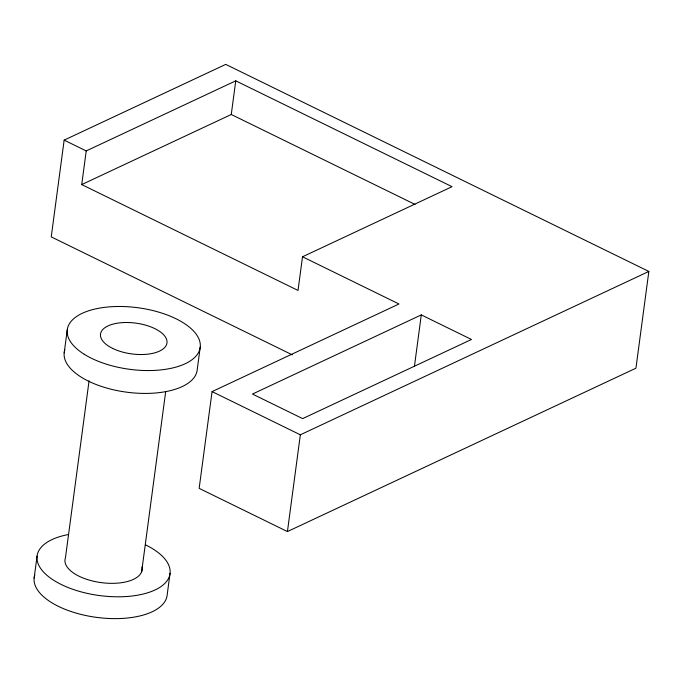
<?xml version="1.0" encoding="UTF-8"?>
<svg xmlns="http://www.w3.org/2000/svg" width="683" height="683" viewBox="0 0 683 683"><rect width="100%" height="100%" fill="white"/><g stroke="black" fill="none" stroke-linecap="round" stroke-linejoin="round"><path stroke-width="1.02" d="M302.518 256.782L452.044 186.681L235.755 80.833L86.22 150.926L81.729 184.581L298.027 290.437L302.518 256.782L398.974 303.986L212.063 391.607L199.154 488.362L287.432 531.562L635.941 368.197L648.85 271.441L225.74 64.381L64.151 140.126L51.242 236.881L292.315 354.861M34.15 578.006L37.061 556.175M64.202 352.804L67.25 329.94M89.072 380.807L65.448 557.84A38.888 18.014 7.6 0 0 102.313 582.761A38.888 18.014 7.6 0 0 141.987 566.975M141.663 571.68L165.704 391.487M170.05 573.336L167.139 595.158A67.045 31.059 7.6 0 1 93.904 616.997A67.045 31.059 7.6 0 1 34.807 575.026M200.239 347.092L197.182 369.964A67.045 31.059 7.6 0 1 123.956 391.794A67.045 31.059 7.6 0 1 64.859 349.824M81.729 184.581L231.264 114.488L235.755 80.833M287.432 531.562L300.341 434.806L648.85 271.441M414.419 366.438L421.291 314.906L471.483 339.468L302.654 418.611L252.462 394.048L421.291 314.906M231.264 114.488L415.016 204.413M64.151 140.126L86.22 150.926M212.063 391.607L300.341 434.806M145.838 545.008A67.045 31.059 7.6 0 1 150.226 591.939A67.045 31.059 7.6 0 1 51.387 578.749A67.045 31.059 7.6 0 1 67.933 534.618M112.635 348.407A33.527 15.53 7.6 0 0 166.592 344.48A33.527 15.53 7.6 0 0 121.992 322.658A33.527 15.53 7.6 0 0 112.635 348.407M84.257 354.281A67.045 31.059 7.6 0 0 197.063 354.793A67.045 31.059 7.6 0 0 119.901 306.479A67.045 31.059 7.6 0 0 84.257 354.281"/></g></svg>
